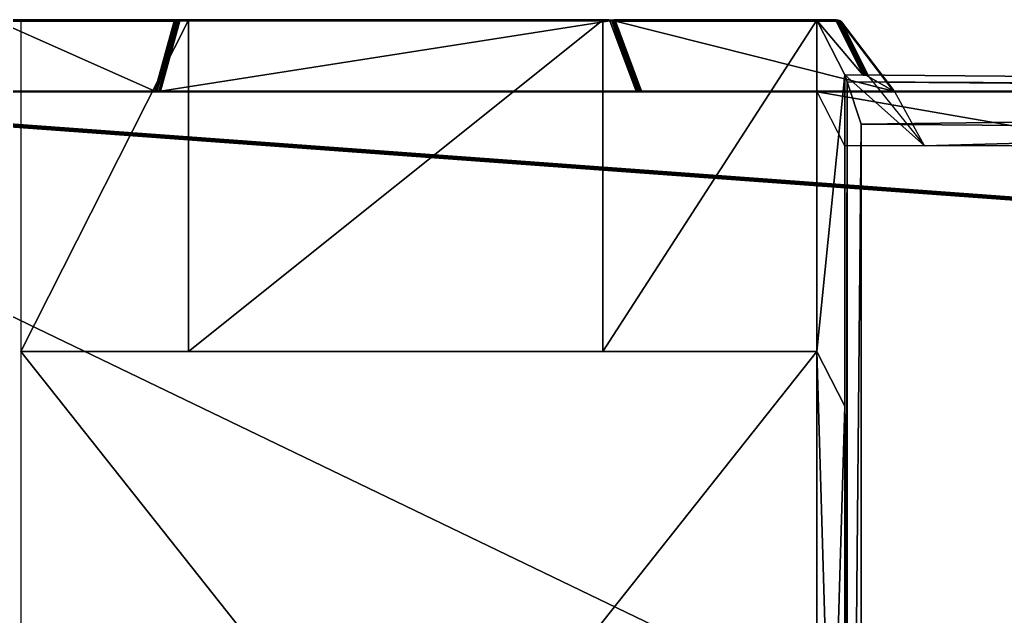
# Model space of a CAD drawing. Extents: x -683 to 86, y -225 to -3.
# Drawn here: x -437.1 to -305.9, y -82.6 to -3.2 of the extents above; entities that cross this region are included whole.
import ezdxf

# ---------------------------------------------------------------- set-up
doc = ezdxf.new("R2010")
doc.units = 0
doc.header["$MEASUREMENT"] = 0
doc.layers.get('0').update_dxf_attribs({"linetype": 'CONTINUOUS'})

msp = doc.modelspace()

# ---------------------------------------------------------------- linework, layer by layer
for points in [[(-419.09, -12.72, 72.56), (-448.15, -12.72, 31.2), (-440.08, -3.4, 30.57)], [(-416.52, -3.4, 66.17), (-440.08, -3.4, 30.57), (-439.98, -3.33, 30.56)], [(-419.09, -12.72, 72.56), (-440.08, -3.4, 30.57), (-416.52, -3.4, 66.17)], [(-416.53, -3.33, 66), (-439.98, -3.33, 30.56), (-439.8, -3.27, 30.54)], [(-416.53, -3.33, 66), (-439.98, -3.33, 30.56), (-439.8, -3.27, 30.54)], [(-416.52, -3.4, 66.17), (-439.98, -3.33, 30.56), (-416.53, -3.33, 66)], [(-416.52, -3.4, 66.17), (-439.98, -3.33, 30.56), (-416.53, -3.33, 66)], [(-416.48, -3.27, 65.8), (-439.8, -3.27, 30.54), (-439.58, -3.23, 30.53)], [(-416.48, -3.27, 65.8), (-439.8, -3.27, 30.54), (-439.58, -3.23, 30.53)], [(-416.53, -3.33, 66), (-439.8, -3.27, 30.54), (-416.48, -3.27, 65.8)], [(-416.53, -3.33, 66), (-439.8, -3.27, 30.54), (-416.48, -3.27, 65.8)], [(-416.39, -3.23, 65.6), (-439.58, -3.23, 30.53), (-439.34, -3.22, 30.51)], [(-416.39, -3.23, 65.6), (-439.58, -3.23, 30.53), (-439.34, -3.22, 30.51)], [(-416.48, -3.27, 65.8), (-439.58, -3.23, 30.53), (-416.39, -3.23, 65.6)], [(-416.48, -3.27, 65.8), (-439.58, -3.23, 30.53), (-416.39, -3.23, 65.6)], [(-436.94, -3.29, 30.34), (-416.26, -3.22, 65.42), (-439.34, -3.22, 30.51)], [(-416.39, -3.23, 65.6), (-439.34, -3.22, 30.51), (-416.26, -3.22, 65.42)], [(-416.39, -3.23, 65.6), (-439.34, -3.22, 30.51), (-416.26, -3.22, 65.42)], [(-436.94, -3.29, 30.34), (-414.89, -3.29, 63.69), (-416.26, -3.22, 65.42)], [(-436.94, -47.37, 30.34), (-414.62, -47.37, 64.11), (-414.62, -3.29, 64.11)], [(-436.94, -47.37, 30.34), (-414.62, -3.29, 64.11), (-436.94, -3.29, 30.34)], [(-436.94, -47.37, 30.34), (-414.62, -47.37, 64.11), (-414.62, -3.29, 64.11)], [(-436.94, -47.37, 30.34), (-414.62, -3.29, 64.11), (-436.94, -3.29, 30.34)], [(-416.41, -3.38, 66.23), (-418.99, -12.72, 72.64), (-419.09, -12.72, 72.56)], [(-416.41, -3.38, 66.23), (-419.09, -12.72, 72.56), (-416.52, -3.4, 66.17)], [(-416.41, -3.38, 66.23), (-418.99, -12.72, 72.64), (-419.09, -12.72, 72.56)], [(-416.41, -3.38, 66.23), (-419.09, -12.72, 72.56), (-416.52, -3.4, 66.17)], [(-416.23, -3.36, 66.29), (-418.81, -12.72, 72.71), (-418.99, -12.72, 72.64)], [(-416.23, -3.36, 66.29), (-418.99, -12.72, 72.64), (-416.41, -3.38, 66.23)], [(-416.23, -3.36, 66.29), (-418.81, -12.72, 72.71), (-418.99, -12.72, 72.64)], [(-416.23, -3.36, 66.29), (-418.99, -12.72, 72.64), (-416.41, -3.38, 66.23)], [(-416, -3.36, 66.34), (-418.58, -12.72, 72.76), (-418.81, -12.72, 72.71)], [(-416, -3.36, 66.34), (-418.81, -12.72, 72.71), (-416.23, -3.36, 66.29)], [(-416, -3.36, 66.34), (-418.58, -12.72, 72.76), (-418.81, -12.72, 72.71)], [(-416, -3.36, 66.34), (-418.81, -12.72, 72.71), (-416.23, -3.36, 66.29)], [(-415.77, -3.37, 66.36), (-418.58, -12.72, 72.76), (-416, -3.36, 66.34)], [(-415.77, -3.37, 66.36), (-418.58, -12.72, 72.76), (-416, -3.36, 66.34)], [(-415.77, -3.37, 66.36), (-418.34, -12.72, 72.77), (-418.58, -12.72, 72.76)], [(-415.77, -3.37, 66.36), (-418.34, -12.72, 72.77), (-418.58, -12.72, 72.76)], [(-418.34, -12.72, 72.77), (-415.77, -3.37, 66.36), (-358.51, -3.37, 65.7)], [(-418.34, -12.72, 72.77), (-358.51, -3.37, 65.7), (-355.03, -12.72, 71.69)], [(-416.53, -3.33, 66), (-416.48, -3.27, 65.8), (-416.32, -3.26, 65.96)], [(-416.53, -3.33, 66), (-416.32, -3.26, 65.96), (-416.37, -3.31, 66.1)], [(-416.53, -3.33, 66), (-416.48, -3.27, 65.8), (-416.32, -3.26, 65.96)], [(-416.53, -3.33, 66), (-416.32, -3.26, 65.96), (-416.37, -3.31, 66.1)], [(-416.52, -3.4, 66.17), (-416.53, -3.33, 66), (-416.37, -3.31, 66.1)], [(-416.52, -3.4, 66.17), (-416.53, -3.33, 66), (-416.37, -3.31, 66.1)], [(-416.52, -3.4, 66.17), (-416.37, -3.31, 66.1), (-416.41, -3.38, 66.23)], [(-416.52, -3.4, 66.17), (-416.37, -3.31, 66.1), (-416.41, -3.38, 66.23)], [(-416.39, -3.23, 65.6), (-416.32, -3.26, 65.96), (-416.48, -3.27, 65.8)], [(-416.39, -3.23, 65.6), (-416.32, -3.26, 65.96), (-416.48, -3.27, 65.8)], [(-416.41, -3.38, 66.23), (-416.37, -3.31, 66.1), (-416.19, -3.3, 66.2)], [(-416.41, -3.38, 66.23), (-416.19, -3.3, 66.2), (-416.23, -3.36, 66.29)], [(-416.41, -3.38, 66.23), (-416.37, -3.31, 66.1), (-416.19, -3.3, 66.2)], [(-416.41, -3.38, 66.23), (-416.19, -3.3, 66.2), (-416.23, -3.36, 66.29)], [(-416.26, -3.22, 65.42), (-416.22, -3.24, 65.78), (-416.39, -3.23, 65.6)], [(-416.26, -3.22, 65.42), (-416.22, -3.24, 65.78), (-416.39, -3.23, 65.6)], [(-416.39, -3.23, 65.6), (-416.22, -3.24, 65.78), (-416.32, -3.26, 65.96)], [(-416.39, -3.23, 65.6), (-416.22, -3.24, 65.78), (-416.32, -3.26, 65.96)], [(-416.37, -3.31, 66.1), (-416.32, -3.26, 65.96), (-416.14, -3.26, 66.09)], [(-416.37, -3.31, 66.1), (-416.14, -3.26, 66.09), (-416.19, -3.3, 66.2)], [(-416.37, -3.31, 66.1), (-416.32, -3.26, 65.96), (-416.14, -3.26, 66.09)], [(-416.37, -3.31, 66.1), (-416.14, -3.26, 66.09), (-416.19, -3.3, 66.2)], [(-416.22, -3.24, 65.78), (-416.14, -3.26, 66.09), (-416.32, -3.26, 65.96)], [(-416.22, -3.24, 65.78), (-416.14, -3.26, 66.09), (-416.32, -3.26, 65.96)], [(-416.26, -3.22, 65.42), (-416.1, -3.22, 65.57), (-416.22, -3.24, 65.78)], [(-416.26, -3.22, 65.42), (-416.1, -3.22, 65.57), (-416.22, -3.24, 65.78)], [(-416.26, -3.22, 65.42), (-414.89, -3.29, 63.69), (-414.74, -3.29, 63.85)], [(-416.26, -3.22, 65.42), (-414.74, -3.29, 63.85), (-416.1, -3.22, 65.57)], [(-416.26, -3.22, 65.42), (-414.89, -3.29, 63.69), (-414.74, -3.29, 63.85)], [(-416.26, -3.22, 65.42), (-414.74, -3.29, 63.85), (-416.1, -3.22, 65.57)], [(-416, -3.36, 66.34), (-416.23, -3.36, 66.29), (-416.19, -3.3, 66.2)], [(-416, -3.36, 66.34), (-416.23, -3.36, 66.29), (-416.19, -3.3, 66.2)], [(-416.1, -3.22, 65.57), (-416.03, -3.23, 65.92), (-416.22, -3.24, 65.78)], [(-416.1, -3.22, 65.57), (-416.03, -3.23, 65.92), (-416.22, -3.24, 65.78)], [(-416.22, -3.24, 65.78), (-416.03, -3.23, 65.92), (-416.14, -3.26, 66.09)], [(-416.22, -3.24, 65.78), (-416.03, -3.23, 65.92), (-416.14, -3.26, 66.09)], [(-415.97, -3.3, 66.26), (-416.19, -3.3, 66.2), (-416.14, -3.26, 66.09)], [(-415.97, -3.3, 66.26), (-416.19, -3.3, 66.2), (-416.14, -3.26, 66.09)], [(-416, -3.36, 66.34), (-416.19, -3.3, 66.2), (-415.97, -3.3, 66.26)], [(-416, -3.36, 66.34), (-416.19, -3.3, 66.2), (-415.97, -3.3, 66.26)], [(-415.83, -3.23, 66.04), (-415.91, -3.26, 66.17), (-416.14, -3.26, 66.09)], [(-415.83, -3.23, 66.04), (-416.14, -3.26, 66.09), (-416.03, -3.23, 65.92)], [(-415.83, -3.23, 66.04), (-415.91, -3.26, 66.17), (-416.14, -3.26, 66.09)], [(-415.83, -3.23, 66.04), (-416.14, -3.26, 66.09), (-416.03, -3.23, 65.92)], [(-415.97, -3.3, 66.26), (-416.14, -3.26, 66.09), (-415.91, -3.26, 66.17)], [(-415.97, -3.3, 66.26), (-416.14, -3.26, 66.09), (-415.91, -3.26, 66.17)], [(-416.1, -3.22, 65.57), (-415.91, -3.22, 65.74), (-416.03, -3.23, 65.92)], [(-416.1, -3.22, 65.57), (-415.91, -3.22, 65.74), (-416.03, -3.23, 65.92)], [(-416.1, -3.22, 65.57), (-414.74, -3.29, 63.85), (-414.52, -3.29, 63.98)], [(-416.1, -3.22, 65.57), (-414.52, -3.29, 63.98), (-415.91, -3.22, 65.74)], [(-416.1, -3.22, 65.57), (-414.74, -3.29, 63.85), (-414.52, -3.29, 63.98)], [(-416.1, -3.22, 65.57), (-414.52, -3.29, 63.98), (-415.91, -3.22, 65.74)], [(-415.71, -3.22, 65.91), (-415.83, -3.23, 66.04), (-416.03, -3.23, 65.92)], [(-415.71, -3.22, 65.91), (-416.03, -3.23, 65.92), (-415.91, -3.22, 65.74)], [(-415.71, -3.22, 65.91), (-415.83, -3.23, 66.04), (-416.03, -3.23, 65.92)], [(-415.71, -3.22, 65.91), (-416.03, -3.23, 65.92), (-415.91, -3.22, 65.74)], [(-415.77, -3.37, 66.36), (-416, -3.36, 66.34), (-415.97, -3.3, 66.26)], [(-415.77, -3.37, 66.36), (-416, -3.36, 66.34), (-415.97, -3.3, 66.26)], [(-415.72, -3.31, 66.3), (-415.97, -3.3, 66.26), (-415.91, -3.26, 66.17)], [(-415.72, -3.31, 66.3), (-415.97, -3.3, 66.26), (-415.91, -3.26, 66.17)], [(-415.77, -3.37, 66.36), (-415.97, -3.3, 66.26), (-415.72, -3.31, 66.3)], [(-415.77, -3.37, 66.36), (-415.97, -3.3, 66.26), (-415.72, -3.31, 66.3)], [(-415.6, -3.22, 66.14), (-415.66, -3.26, 66.22), (-415.91, -3.26, 66.17)], [(-415.6, -3.22, 66.14), (-415.91, -3.26, 66.17), (-415.83, -3.23, 66.04)], [(-415.6, -3.22, 66.14), (-415.66, -3.26, 66.22), (-415.91, -3.26, 66.17)], [(-415.6, -3.22, 66.14), (-415.91, -3.26, 66.17), (-415.83, -3.23, 66.04)], [(-415.91, -3.22, 65.74), (-414.52, -3.29, 63.98), (-414.26, -3.29, 64.07)], [(-415.91, -3.22, 65.74), (-414.26, -3.29, 64.07), (-415.71, -3.22, 65.91)], [(-415.91, -3.22, 65.74), (-414.52, -3.29, 63.98), (-414.26, -3.29, 64.07)], [(-415.91, -3.22, 65.74), (-414.26, -3.29, 64.07), (-415.71, -3.22, 65.91)], [(-415.72, -3.31, 66.3), (-415.91, -3.26, 66.17), (-415.66, -3.26, 66.22)], [(-415.72, -3.31, 66.3), (-415.91, -3.26, 66.17), (-415.66, -3.26, 66.22)], [(-415.55, -3.21, 66.06), (-415.6, -3.22, 66.14), (-415.83, -3.23, 66.04)], [(-415.55, -3.21, 66.06), (-415.83, -3.23, 66.04), (-415.71, -3.22, 65.91)], [(-415.55, -3.21, 66.06), (-415.6, -3.22, 66.14), (-415.83, -3.23, 66.04)], [(-415.55, -3.21, 66.06), (-415.83, -3.23, 66.04), (-415.71, -3.22, 65.91)], [(-358.55, -3.31, 65.65), (-415.72, -3.31, 66.3), (-415.66, -3.26, 66.22)], [(-358.51, -3.37, 65.7), (-415.72, -3.31, 66.3), (-358.55, -3.31, 65.65)], [(-415.71, -3.22, 65.91), (-414, -3.29, 64.1), (-415.55, -3.21, 66.06)], [(-415.71, -3.22, 65.91), (-414, -3.29, 64.1), (-415.55, -3.21, 66.06)], [(-415.71, -3.22, 65.91), (-414.26, -3.29, 64.07), (-414, -3.29, 64.1)], [(-415.71, -3.22, 65.91), (-414.26, -3.29, 64.07), (-414, -3.29, 64.1)], [(-358.61, -3.26, 65.57), (-415.66, -3.26, 66.22), (-415.6, -3.22, 66.14)], [(-358.55, -3.31, 65.65), (-415.66, -3.26, 66.22), (-358.61, -3.26, 65.57)], [(-358.61, -3.26, 65.57), (-415.6, -3.22, 66.14), (-358.66, -3.22, 65.49)], [(-414, -3.29, 64.1), (-358.71, -3.21, 65.41), (-415.55, -3.21, 66.06)], [(-358.66, -3.22, 65.49), (-415.55, -3.21, 66.06), (-358.71, -3.21, 65.41)], [(-414.62, -47.37, 64.11), (-359.44, -47.37, 63.48), (-359.44, -3.29, 63.48)], [(-414.62, -47.37, 64.11), (-359.44, -3.29, 63.48), (-414.62, -3.29, 64.11)], [(-414.62, -47.37, 64.11), (-359.44, -47.37, 63.48), (-359.44, -3.29, 63.48)], [(-414.62, -47.37, 64.11), (-359.44, -3.29, 63.48), (-414.62, -3.29, 64.11)], [(-414, -3.29, 64.1), (-360.04, -3.29, 63.48), (-358.71, -3.21, 65.41)], [(-359.44, -47.37, 63.48), (-330.97, -47.37, 23.56), (-330.97, -3.29, 23.56)], [(-359.44, -47.37, 63.48), (-330.97, -3.29, 23.56), (-359.44, -3.29, 63.48)], [(-359.44, -47.37, 63.48), (-330.97, -47.37, 23.56), (-330.97, -3.29, 23.56)], [(-359.44, -47.37, 63.48), (-330.97, -3.29, 23.56), (-359.44, -3.29, 63.48)], [(-359.13, -3.29, 63.05), (-331.12, -3.29, 23.77), (-328.66, -3.22, 23.63)], [(-359.13, -3.29, 63.05), (-328.66, -3.22, 23.63), (-357.97, -3.22, 64.73)], [(-359.13, -3.29, 63.05), (-331.12, -3.29, 23.77), (-328.66, -3.22, 23.63)], [(-358.27, -3.36, 65.68), (-355.03, -12.72, 71.69), (-358.51, -3.37, 65.7)], [(-358.27, -3.36, 65.68), (-355.03, -12.72, 71.69), (-358.51, -3.37, 65.7)], [(-358.05, -3.36, 65.63), (-354.79, -12.72, 71.67), (-358.27, -3.36, 65.68)], [(-358.27, -3.36, 65.68), (-354.79, -12.72, 71.67), (-355.03, -12.72, 71.69)], [(-358.05, -3.36, 65.63), (-354.79, -12.72, 71.67), (-358.27, -3.36, 65.68)], [(-358.27, -3.36, 65.68), (-354.79, -12.72, 71.67), (-355.03, -12.72, 71.69)], [(-357.86, -3.38, 65.56), (-354.57, -12.72, 71.62), (-358.05, -3.36, 65.63)], [(-358.05, -3.36, 65.63), (-354.57, -12.72, 71.62), (-354.79, -12.72, 71.67)], [(-357.86, -3.38, 65.56), (-354.57, -12.72, 71.62), (-358.05, -3.36, 65.63)], [(-358.05, -3.36, 65.63), (-354.57, -12.72, 71.62), (-354.79, -12.72, 71.67)], [(-328.41, -3.23, 23.62), (-357.86, -3.23, 64.91), (-357.97, -3.22, 64.73)], [(-328.41, -3.23, 23.62), (-357.97, -3.22, 64.73), (-328.66, -3.22, 23.63)], [(-328.41, -3.23, 23.62), (-357.86, -3.23, 64.91), (-357.97, -3.22, 64.73)], [(-328.41, -3.23, 23.62), (-357.97, -3.22, 64.73), (-328.66, -3.22, 23.63)], [(-328.17, -3.27, 23.61), (-357.77, -3.27, 65.12), (-357.86, -3.23, 64.91)], [(-328.17, -3.27, 23.61), (-357.86, -3.23, 64.91), (-328.41, -3.23, 23.62)], [(-328.17, -3.27, 23.61), (-357.77, -3.27, 65.12), (-357.86, -3.23, 64.91)], [(-328.17, -3.27, 23.61), (-357.86, -3.23, 64.91), (-328.41, -3.23, 23.62)], [(-357.75, -3.4, 65.5), (-354.39, -12.72, 71.55), (-357.86, -3.38, 65.56)], [(-357.86, -3.38, 65.56), (-354.39, -12.72, 71.55), (-354.57, -12.72, 71.62)], [(-357.75, -3.4, 65.5), (-354.39, -12.72, 71.55), (-357.86, -3.38, 65.56)], [(-357.86, -3.38, 65.56), (-354.39, -12.72, 71.55), (-354.57, -12.72, 71.62)], [(-327.98, -3.33, 23.59), (-357.74, -3.33, 65.32), (-357.77, -3.27, 65.12)], [(-327.98, -3.33, 23.59), (-357.77, -3.27, 65.12), (-328.17, -3.27, 23.61)], [(-327.98, -3.33, 23.59), (-357.74, -3.33, 65.32), (-357.77, -3.27, 65.12)], [(-327.98, -3.33, 23.59), (-357.77, -3.27, 65.12), (-328.17, -3.27, 23.61)], [(-327.87, -3.4, 23.58), (-357.75, -3.4, 65.5), (-357.74, -3.33, 65.32)], [(-327.87, -3.4, 23.58), (-357.75, -3.4, 65.5), (-357.74, -3.33, 65.32)], [(-320.77, -12.72, 23.54), (-357.75, -3.4, 65.5), (-327.87, -3.4, 23.58)], [(-320.77, -12.72, 23.54), (-354.29, -12.72, 71.47), (-357.75, -3.4, 65.5)], [(-357.75, -3.4, 65.5), (-354.29, -12.72, 71.47), (-354.39, -12.72, 71.55)], [(-357.75, -3.4, 65.5), (-354.29, -12.72, 71.47), (-354.39, -12.72, 71.55)], [(-327.87, -3.4, 23.58), (-357.74, -3.33, 65.32), (-327.98, -3.33, 23.59)], [(-327.87, -3.4, 23.58), (-357.74, -3.33, 65.32), (-327.98, -3.33, 23.59)], [(-328.66, -3.22, 23.63), (-331.12, -3.29, 23.77), (-331.06, -3.29, 23.67)], [(-328.66, -3.22, 23.63), (-331.12, -3.29, 23.77), (-331.06, -3.29, 23.67)], [(-328.66, -3.22, 23.63), (-331.06, -3.29, 23.67), (-328.61, -3.23, 23.54)], [(-328.66, -3.22, 23.63), (-331.06, -3.29, 23.67), (-328.61, -3.23, 23.54)], [(-328.61, -3.23, 23.54), (-331.06, -3.29, 23.67), (-331, -3.31, 23.57)], [(-328.61, -3.23, 23.54), (-331.06, -3.29, 23.67), (-331, -3.31, 23.57)], [(-328.61, -3.23, 23.54), (-331, -3.31, 23.57), (-328.55, -3.25, 23.43)], [(-328.61, -3.23, 23.54), (-331, -3.31, 23.57), (-328.55, -3.25, 23.43)], [(-328.55, -3.25, 23.43), (-331, -3.31, 23.57), (-330.96, -3.34, 23.47)], [(-328.55, -3.25, 23.43), (-331, -3.31, 23.57), (-330.96, -3.34, 23.47)], [(-330.97, -47.37, 23.56), (-327.25, -10.56, 6.69), (-330.97, -3.29, 23.56)], [(-330.97, -47.37, 23.56), (-327.25, -10.56, 6.69), (-330.97, -3.29, 23.56)], [(-328.55, -3.25, 23.43), (-330.96, -3.34, 23.47), (-328.49, -3.27, 23.33)], [(-328.55, -3.25, 23.43), (-330.96, -3.34, 23.47), (-328.49, -3.27, 23.33)], [(-328.49, -3.27, 23.33), (-330.96, -3.34, 23.47), (-330.93, -3.37, 23.38)], [(-328.49, -3.27, 23.33), (-330.96, -3.34, 23.47), (-330.93, -3.37, 23.38)], [(-328.49, -3.27, 23.33), (-330.93, -3.37, 23.38), (-328.44, -3.3, 23.25)], [(-328.49, -3.27, 23.33), (-330.93, -3.37, 23.38), (-328.44, -3.3, 23.25)], [(-330.93, -3.37, 23.38), (-324.81, -10.58, 6.64), (-328.44, -3.3, 23.25)], [(-330.93, -3.37, 23.38), (-327.25, -10.56, 6.69), (-324.81, -10.58, 6.64)], [(-328.66, -3.22, 23.63), (-328.61, -3.23, 23.54), (-328.34, -3.25, 23.52)], [(-328.66, -3.22, 23.63), (-328.34, -3.25, 23.52), (-328.41, -3.23, 23.62)], [(-328.66, -3.22, 23.63), (-328.61, -3.23, 23.54), (-328.34, -3.25, 23.52)], [(-328.66, -3.22, 23.63), (-328.34, -3.25, 23.52), (-328.41, -3.23, 23.62)], [(-328.61, -3.23, 23.54), (-328.55, -3.25, 23.43), (-328.28, -3.26, 23.42)], [(-328.61, -3.23, 23.54), (-328.28, -3.26, 23.42), (-328.34, -3.25, 23.52)], [(-328.61, -3.23, 23.54), (-328.55, -3.25, 23.43), (-328.28, -3.26, 23.42)], [(-328.61, -3.23, 23.54), (-328.28, -3.26, 23.42), (-328.34, -3.25, 23.52)], [(-328.49, -3.27, 23.33), (-328.28, -3.26, 23.42), (-328.55, -3.25, 23.43)], [(-328.49, -3.27, 23.33), (-328.28, -3.26, 23.42), (-328.55, -3.25, 23.43)], [(-328.49, -3.27, 23.33), (-328.23, -3.29, 23.32), (-328.28, -3.26, 23.42)], [(-328.49, -3.27, 23.33), (-328.23, -3.29, 23.32), (-328.28, -3.26, 23.42)], [(-328.44, -3.3, 23.25), (-328.23, -3.29, 23.32), (-328.49, -3.27, 23.33)], [(-328.44, -3.3, 23.25), (-328.23, -3.29, 23.32), (-328.49, -3.27, 23.33)], [(-328.44, -3.3, 23.25), (-328.2, -3.31, 23.23), (-328.23, -3.29, 23.32)], [(-328.44, -3.3, 23.25), (-328.2, -3.31, 23.23), (-328.23, -3.29, 23.32)], [(-324.57, -10.59, 6.64), (-328.2, -3.31, 23.23), (-328.44, -3.3, 23.25)], [(-324.57, -10.59, 6.64), (-328.44, -3.3, 23.25), (-324.81, -10.58, 6.64)], [(-324.57, -10.59, 6.64), (-328.2, -3.31, 23.23), (-328.44, -3.3, 23.25)], [(-324.57, -10.59, 6.64), (-328.44, -3.3, 23.25), (-324.81, -10.58, 6.64)], [(-328.41, -3.23, 23.62), (-328.34, -3.25, 23.52), (-328.11, -3.28, 23.51)], [(-328.41, -3.23, 23.62), (-328.11, -3.28, 23.51), (-328.17, -3.27, 23.61)], [(-328.41, -3.23, 23.62), (-328.34, -3.25, 23.52), (-328.11, -3.28, 23.51)], [(-328.41, -3.23, 23.62), (-328.11, -3.28, 23.51), (-328.17, -3.27, 23.61)], [(-328.34, -3.25, 23.52), (-328.28, -3.26, 23.42), (-328.05, -3.3, 23.41)], [(-328.34, -3.25, 23.52), (-328.05, -3.3, 23.41), (-328.11, -3.28, 23.51)], [(-328.34, -3.25, 23.52), (-328.28, -3.26, 23.42), (-328.05, -3.3, 23.41)], [(-328.34, -3.25, 23.52), (-328.05, -3.3, 23.41), (-328.11, -3.28, 23.51)], [(-328.23, -3.29, 23.32), (-328.05, -3.3, 23.41), (-328.28, -3.26, 23.42)], [(-328.23, -3.29, 23.32), (-328.05, -3.3, 23.41), (-328.28, -3.26, 23.42)], [(-328.2, -3.31, 23.23), (-328.01, -3.32, 23.31), (-328.23, -3.29, 23.32)], [(-328.23, -3.29, 23.32), (-328.01, -3.32, 23.31), (-328.05, -3.3, 23.41)], [(-328.2, -3.31, 23.23), (-328.01, -3.32, 23.31), (-328.23, -3.29, 23.32)], [(-328.23, -3.29, 23.32), (-328.01, -3.32, 23.31), (-328.05, -3.3, 23.41)], [(-328.2, -3.31, 23.23), (-327.97, -3.36, 23.21), (-328.01, -3.32, 23.31)], [(-328.2, -3.31, 23.23), (-327.97, -3.36, 23.21), (-328.01, -3.32, 23.31)], [(-324.34, -10.64, 6.64), (-327.97, -3.36, 23.21), (-328.2, -3.31, 23.23)], [(-324.34, -10.64, 6.64), (-328.2, -3.31, 23.23), (-324.57, -10.59, 6.64)], [(-324.34, -10.64, 6.64), (-327.97, -3.36, 23.21), (-328.2, -3.31, 23.23)], [(-324.34, -10.64, 6.64), (-328.2, -3.31, 23.23), (-324.57, -10.59, 6.64)], [(-327.98, -3.33, 23.59), (-328.17, -3.27, 23.61), (-328.11, -3.28, 23.51)], [(-327.98, -3.33, 23.59), (-328.17, -3.27, 23.61), (-328.11, -3.28, 23.51)], [(-327.98, -3.33, 23.59), (-328.11, -3.28, 23.51), (-327.94, -3.34, 23.5)], [(-327.94, -3.34, 23.5), (-328.11, -3.28, 23.51), (-328.05, -3.3, 23.41)], [(-327.98, -3.33, 23.59), (-328.11, -3.28, 23.51), (-327.94, -3.34, 23.5)], [(-327.94, -3.34, 23.5), (-328.11, -3.28, 23.51), (-328.05, -3.3, 23.41)], [(-327.94, -3.34, 23.5), (-328.05, -3.3, 23.41), (-327.88, -3.36, 23.4)], [(-327.84, -3.39, 23.3), (-327.88, -3.36, 23.4), (-328.05, -3.3, 23.41)], [(-327.84, -3.39, 23.3), (-328.05, -3.3, 23.41), (-328.01, -3.32, 23.31)], [(-327.94, -3.34, 23.5), (-328.05, -3.3, 23.41), (-327.88, -3.36, 23.4)], [(-327.84, -3.39, 23.3), (-327.88, -3.36, 23.4), (-328.05, -3.3, 23.41)], [(-327.84, -3.39, 23.3), (-328.05, -3.3, 23.41), (-328.01, -3.32, 23.31)], [(-327.79, -3.42, 23.2), (-327.84, -3.39, 23.3), (-328.01, -3.32, 23.31)], [(-327.79, -3.42, 23.2), (-328.01, -3.32, 23.31), (-327.97, -3.36, 23.21)], [(-327.79, -3.42, 23.2), (-327.84, -3.39, 23.3), (-328.01, -3.32, 23.31)], [(-327.79, -3.42, 23.2), (-328.01, -3.32, 23.31), (-327.97, -3.36, 23.21)], [(-327.87, -3.4, 23.58), (-327.98, -3.33, 23.59), (-327.94, -3.34, 23.5)], [(-327.87, -3.4, 23.58), (-327.98, -3.33, 23.59), (-327.94, -3.34, 23.5)], [(-324.16, -10.71, 6.63), (-327.79, -3.42, 23.2), (-327.97, -3.36, 23.21)], [(-324.16, -10.71, 6.63), (-327.97, -3.36, 23.21), (-324.34, -10.64, 6.64)], [(-324.16, -10.71, 6.63), (-327.79, -3.42, 23.2), (-327.97, -3.36, 23.21)], [(-324.16, -10.71, 6.63), (-327.97, -3.36, 23.21), (-324.34, -10.64, 6.64)], [(-327.87, -3.4, 23.58), (-327.94, -3.34, 23.5), (-327.8, -3.42, 23.49)], [(-327.8, -3.42, 23.49), (-327.94, -3.34, 23.5), (-327.88, -3.36, 23.4)], [(-327.87, -3.4, 23.58), (-327.94, -3.34, 23.5), (-327.8, -3.42, 23.49)], [(-327.8, -3.42, 23.49), (-327.94, -3.34, 23.5), (-327.88, -3.36, 23.4)], [(-327.8, -3.42, 23.49), (-327.88, -3.36, 23.4), (-327.75, -3.45, 23.39)], [(-327.7, -3.48, 23.29), (-327.75, -3.45, 23.39), (-327.88, -3.36, 23.4)], [(-327.7, -3.48, 23.29), (-327.88, -3.36, 23.4), (-327.84, -3.39, 23.3)], [(-327.8, -3.42, 23.49), (-327.88, -3.36, 23.4), (-327.75, -3.45, 23.39)], [(-327.7, -3.48, 23.29), (-327.75, -3.45, 23.39), (-327.88, -3.36, 23.4)], [(-327.7, -3.48, 23.29), (-327.88, -3.36, 23.4), (-327.84, -3.39, 23.3)], [(-327.8, -3.42, 23.49), (-320.77, -12.72, 23.54), (-327.87, -3.4, 23.58)], [(-327.8, -3.42, 23.49), (-320.77, -12.72, 23.54), (-327.87, -3.4, 23.58)], [(-327.68, -3.5, 23.2), (-327.7, -3.48, 23.29), (-327.84, -3.39, 23.3)], [(-327.68, -3.5, 23.2), (-327.84, -3.39, 23.3), (-327.79, -3.42, 23.2)], [(-327.68, -3.5, 23.2), (-327.7, -3.48, 23.29), (-327.84, -3.39, 23.3)], [(-327.68, -3.5, 23.2), (-327.84, -3.39, 23.3), (-327.79, -3.42, 23.2)], [(-327.75, -3.45, 23.39), (-320.71, -12.73, 23.46), (-327.8, -3.42, 23.49)], [(-327.8, -3.42, 23.49), (-320.71, -12.73, 23.46), (-320.77, -12.72, 23.54)], [(-327.75, -3.45, 23.39), (-320.71, -12.73, 23.46), (-327.8, -3.42, 23.49)], [(-327.8, -3.42, 23.49), (-320.71, -12.73, 23.46), (-320.77, -12.72, 23.54)], [(-324.04, -10.79, 6.63), (-327.68, -3.5, 23.2), (-327.79, -3.42, 23.2)], [(-324.04, -10.79, 6.63), (-327.79, -3.42, 23.2), (-324.16, -10.71, 6.63)], [(-324.04, -10.79, 6.63), (-327.68, -3.5, 23.2), (-327.79, -3.42, 23.2)], [(-324.04, -10.79, 6.63), (-327.79, -3.42, 23.2), (-324.16, -10.71, 6.63)], [(-327.7, -3.48, 23.29), (-320.66, -12.74, 23.35), (-327.75, -3.45, 23.39)], [(-327.75, -3.45, 23.39), (-320.66, -12.74, 23.35), (-320.71, -12.73, 23.46)], [(-327.7, -3.48, 23.29), (-320.66, -12.74, 23.35), (-327.75, -3.45, 23.39)], [(-327.75, -3.45, 23.39), (-320.66, -12.74, 23.35), (-320.71, -12.73, 23.46)], [(-327.68, -3.5, 23.2), (-320.62, -12.77, 23.25), (-327.7, -3.48, 23.29)], [(-327.7, -3.48, 23.29), (-320.62, -12.77, 23.25), (-320.66, -12.74, 23.35)], [(-327.68, -3.5, 23.2), (-320.62, -12.77, 23.25), (-327.7, -3.48, 23.29)], [(-327.7, -3.48, 23.29), (-320.62, -12.77, 23.25), (-320.66, -12.74, 23.35)], [(-320.59, -12.8, 23.16), (-327.68, -3.5, 23.2), (-324.04, -10.79, 6.63)], [(-327.68, -3.5, 23.2), (-320.59, -12.8, 23.16), (-320.62, -12.77, 23.25)], [(-327.68, -3.5, 23.2), (-320.59, -12.8, 23.16), (-320.62, -12.77, 23.25)], [(-330.97, -47.37, 23.56), (-327.25, -54.64, 6.69), (-327.25, -10.56, 6.69)], [(-330.97, -47.37, 23.56), (-327.25, -54.64, 6.69), (-327.25, -10.56, 6.69)], [(-326.92, -11.46, 4.47), (-327.25, -10.56, 6.69), (-327.25, -217.78, 6.69)], [(-326.92, -11.46, 4.47), (-327.25, -217.78, 6.69), (-326.92, -216.88, 4.47)], [(-325.08, -17.11, -7.26), (-326.92, -11.46, 4.47), (-326.92, -216.88, 4.47)], [(-320.59, -12.8, 23.16), (-324.04, -10.79, 6.63), (-316.63, -19.99, 6.48)], [(-500.24, -12.73, 98.44), (-298.19, -12.73, 89.31), (-298.19, -12.72, 89.23)], [(-500.04, -12.74, 98.54), (-298.19, -12.73, 89.31), (-500.24, -12.73, 98.44)], [(-500.04, -12.74, 98.54), (-298.18, -12.74, 89.42), (-298.19, -12.73, 89.31)], [(-499.74, -12.76, 98.62), (-298.18, -12.74, 89.42), (-500.04, -12.74, 98.54)], [(-290.05, -28.19, 128.68), (-499.76, -12.86, 98.61), (-499.79, -12.97, 98.63)], [(-290.05, -28.19, 128.68), (-499.79, -12.97, 98.63), (-290.08, -28.29, 128.7)], [(-289.95, -28.11, 128.62), (-499.68, -12.79, 98.54), (-499.76, -12.86, 98.61)], [(-289.95, -28.11, 128.62), (-499.76, -12.86, 98.61), (-290.05, -28.19, 128.68)], [(-499.74, -12.76, 98.62), (-298.17, -12.76, 89.52), (-298.18, -12.74, 89.42)], [(-499.37, -12.79, 98.69), (-298.17, -12.76, 89.52), (-499.74, -12.76, 98.62)], [(-289.83, -28.08, 128.53), (-499.56, -12.76, 98.45), (-499.68, -12.79, 98.54)], [(-289.83, -28.08, 128.53), (-499.68, -12.79, 98.54), (-289.95, -28.11, 128.62)], [(-499.56, -12.76, 98.45), (-289.83, -28.08, 128.53), (-287.69, -28.08, 126.96)], [(-499.56, -12.76, 98.45), (-287.69, -28.08, 126.96), (-497.42, -12.76, 96.89)], [(-499.37, -12.79, 98.69), (-298.16, -12.79, 89.6), (-298.17, -12.76, 89.52)], [(-293.1, -12.73, 22.9), (-331.06, -12.73, 23.67), (-331.11, -12.72, 23.76)], [(-293.1, -12.73, 22.9), (-331.11, -12.72, 23.76), (-293.11, -12.72, 22.99)], [(-293.09, -12.74, 22.8), (-331, -12.74, 23.57), (-331.06, -12.73, 23.67)], [(-293.09, -12.74, 22.8), (-331.06, -12.73, 23.67), (-293.1, -12.73, 22.9)], [(-293.07, -12.77, 22.71), (-330.96, -12.77, 23.47), (-331, -12.74, 23.57)], [(-293.07, -12.77, 22.71), (-331, -12.74, 23.57), (-293.09, -12.74, 22.8)], [(-293.06, -12.8, 22.62), (-330.93, -12.8, 23.39), (-330.96, -12.77, 23.47)], [(-293.06, -12.8, 22.62), (-330.96, -12.77, 23.47), (-293.07, -12.77, 22.71)], [(-325.08, -17.11, -7.26), (-326.92, -216.88, 4.47), (-325.08, -211.23, -7.26)], [(-56.73, -19.31, -12.59), (-325.08, -17.11, -7.26), (-325.08, -211.23, -7.26)], [(-56.73, -19.31, -12.59), (-325.08, -211.23, -7.26), (-56.73, -209.03, -12.59)], [(-330.97, -47.37, 23.56), (-414.62, -47.37, 64.11), (-436.94, -47.37, 30.34)], [(-436.94, -47.37, 30.34), (-436.94, -180.97, 30.34), (-330.97, -180.97, 23.56)], [(-436.94, -47.37, 30.34), (-330.97, -180.97, 23.56), (-330.97, -47.37, 23.56)], [(-330.97, -47.37, 23.56), (-414.62, -47.37, 64.11), (-436.94, -47.37, 30.34)], [(-436.94, -180.97, 30.34), (-330.97, -180.97, 23.56), (-330.97, -47.37, 23.56)], [(-436.94, -180.97, 30.34), (-330.97, -47.37, 23.56), (-436.94, -47.37, 30.34)], [(-330.97, -47.37, 23.56), (-359.44, -47.37, 63.48), (-414.62, -47.37, 64.11)], [(-330.97, -47.37, 23.56), (-359.44, -47.37, 63.48), (-414.62, -47.37, 64.11)], [(-330.97, -47.37, 23.56), (-330.97, -180.97, 23.56), (-327.25, -173.7, 6.69)], [(-330.97, -47.37, 23.56), (-327.25, -173.7, 6.69), (-327.25, -54.64, 6.69)], [(-330.97, -180.97, 23.56), (-327.25, -54.64, 6.69), (-330.97, -47.37, 23.56)], [(-330.97, -180.97, 23.56), (-327.25, -173.7, 6.69), (-327.25, -54.64, 6.69)]]:
    msp.add_3dface(points)
at = {"color": 253, "true_color": 0x8f95b4}
for points in [[(-419.09, -12.72, 72.56), (-448.15, -12.72, 31.2), (-440.08, -3.4, 30.57)], [(-416.52, -3.4, 66.17), (-440.08, -3.4, 30.57), (-439.98, -3.33, 30.56)], [(-419.09, -12.72, 72.56), (-440.08, -3.4, 30.57), (-416.52, -3.4, 66.17)], [(-436.94, -3.29, 30.34), (-416.26, -3.22, 65.42), (-439.34, -3.22, 30.51)], [(-436.94, -3.29, 30.34), (-414.89, -3.29, 63.69), (-416.26, -3.22, 65.42)], [(-418.34, -12.72, 72.77), (-415.77, -3.37, 66.36), (-358.51, -3.37, 65.7)], [(-418.34, -12.72, 72.77), (-358.51, -3.37, 65.7), (-355.03, -12.72, 71.69)], [(-414, -3.29, 64.1), (-358.71, -3.21, 65.41), (-415.55, -3.21, 66.06)], [(-414, -3.29, 64.1), (-360.04, -3.29, 63.48), (-358.71, -3.21, 65.41)], [(-359.13, -3.29, 63.05), (-328.66, -3.22, 23.63), (-357.97, -3.22, 64.73)], [(-320.77, -12.72, 23.54), (-354.29, -12.72, 71.47), (-357.75, -3.4, 65.5)], [(-320.77, -12.72, 23.54), (-357.75, -3.4, 65.5), (-327.87, -3.4, 23.58)], [(-330.93, -3.37, 23.38), (-324.81, -10.58, 6.64), (-328.44, -3.3, 23.25)], [(-330.93, -3.37, 23.38), (-327.25, -10.56, 6.69), (-324.81, -10.58, 6.64)], [(-320.59, -12.8, 23.16), (-327.68, -3.5, 23.2), (-324.04, -10.79, 6.63)], [(-55.39, -12.79, 1.3), (-316.63, -19.99, 6.48), (-327.25, -10.56, 6.69)], [(-55.39, -12.79, 1.3), (-327.25, -10.56, 6.69), (-326.92, -11.46, 4.47)], [(-55.39, -12.79, 1.3), (-326.92, -11.46, 4.47), (-55.58, -13.69, -0.91)], [(-55.58, -13.69, -0.91), (-326.92, -11.46, 4.47), (-325.08, -17.11, -7.26)], [(-320.59, -12.8, 23.16), (-324.04, -10.79, 6.63), (-316.63, -19.99, 6.48)], [(-55.39, -12.79, 1.3), (-65.29, -19.99, 1.41), (-316.63, -19.99, 6.48)], [(-55.58, -13.69, -0.91), (-325.08, -17.11, -7.26), (-56.73, -19.31, -12.59)]]:
    msp.add_3dface(points, dxfattribs=at)
at = {"color": 8, "true_color": 0x6e7988}
msp.add_3dface([(-500.24, -12.73, 98.44), (-298.19, -12.72, 89.23), (-500.31, -12.72, 98.36)], dxfattribs=at)
at = {"color": 252}
for points in [[(-414.62, -12.72, 64.11), (-492.16, -12.72, 34.58), (-500.31, -12.72, 98.36)], [(-414.62, -12.72, 64.11), (-500.31, -12.72, 98.36), (-298.19, -12.72, 89.23)], [(-499.79, -12.97, 98.63), (-499.79, -113.97, 98.63), (-290.08, -113.97, 128.7)], [(-499.79, -12.97, 98.63), (-290.08, -113.97, 128.7), (-290.08, -28.29, 128.7)], [(-290.15, -28.08, 128.69), (-298.16, -12.79, 89.6), (-499.37, -12.79, 98.69)], [(-414.62, -12.72, 64.11), (-436.94, -12.72, 30.34), (-492.16, -12.72, 34.58)], [(-298.19, -12.72, 89.23), (-359.44, -12.72, 63.48), (-414.62, -12.72, 64.11)], [(-293.11, -12.72, 22.99), (-331.11, -12.72, 23.76), (-359.44, -12.72, 63.48)], [(-298.19, -12.72, 89.23), (-293.11, -12.72, 22.99), (-359.44, -12.72, 63.48)], [(-330.93, -12.8, 23.39), (-293.06, -12.8, 22.62), (-289.58, -19.99, 5.93)], [(-330.93, -12.8, 23.39), (-289.58, -19.99, 5.93), (-327.25, -19.99, 6.69)]]:
    msp.add_3dface(points, dxfattribs=at)

doc.saveas('drawing.dxf')
